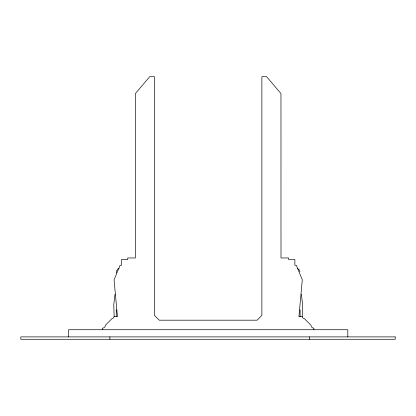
<?xml version="1.0" encoding="UTF-8"?>
<svg xmlns="http://www.w3.org/2000/svg" width="416" height="416" viewBox="0 0 416 416"><rect width="100%" height="100%" fill="white"/><g stroke="black" fill="none" stroke-linecap="round" stroke-linejoin="round"><path stroke-width="0.62" d="M116.272 272.891C116.293 271.003 117.25 268.986 119.106 268.294M302.219 316.664L302.604 304.658L301.387 294.278M114.982 294.278L113.766 304.658L114.15 316.664M297.263 268.294L298.979 269.526L299.967 271.658M347.802 336.892L347.802 329.732L68.536 329.732L68.536 336.892M313.877 329.732L313.877 328.125A2.865 2.865 0 0 1 311.012 325.26L304.33 318.573A1.908 1.908 0 0 1 302.422 316.664L298.906 316.664L302.297 279.765L296.275 265.252L294.887 265.252L294.887 259.522L288.636 259.522L288.636 257.967L280.998 257.967L280.972 93.579L266.651 76.721L261.877 76.721L261.877 315.411L257.104 320.185L159.24 320.185L154.466 315.411L154.466 76.721L149.692 76.721L135.372 93.579L135.372 257.967L127.733 257.967L127.733 259.522L121.482 259.522L121.482 265.252L120.094 265.252L114.072 279.765L117.463 316.664L113.948 316.664A1.908 1.908 0 0 1 112.039 318.573L105.357 325.26A2.865 2.865 0 0 1 102.492 328.125L102.492 329.732M309.613 336.892L309.613 339.279M300.097 309.702L300.097 316.664M116.272 309.702L116.272 316.664M109.881 336.892L109.881 339.279M395.2 336.892L20.8 336.892L20.8 339.279L395.2 339.279L395.2 336.892"/></g></svg>
